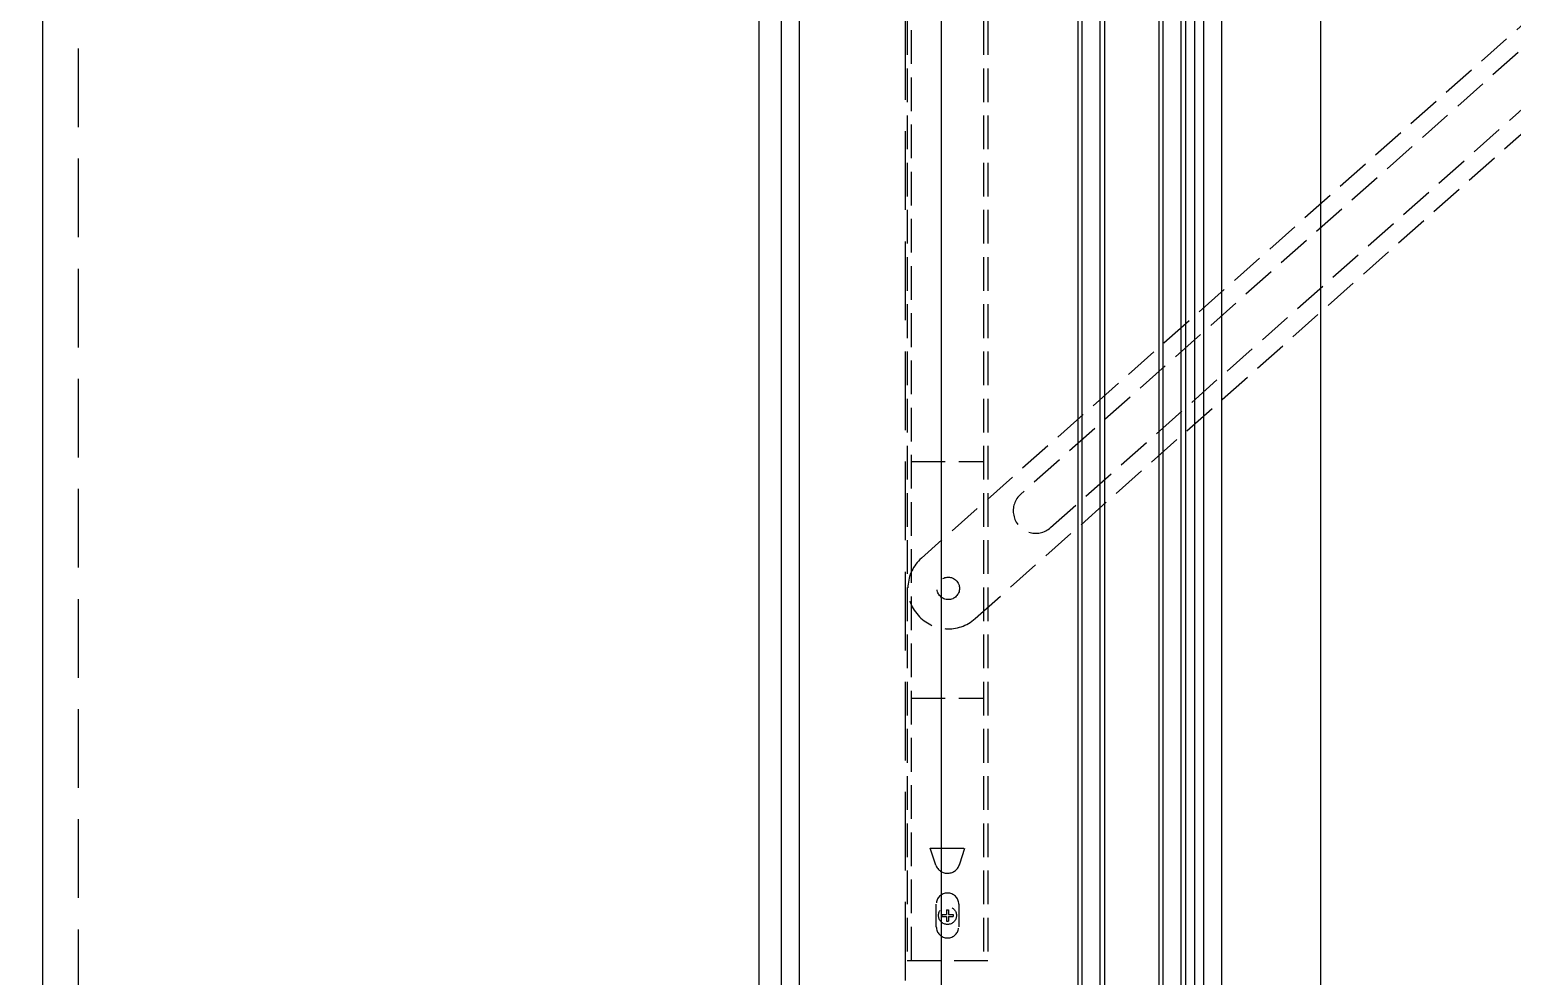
# Model space of a CAD drawing. Extents: x 220580 to 2027826, y -309201 to 71987.
# Drawn here: x 404590.9 to 404920.8, y -215425.5 to -215214.9 of the extents above; entities that cross this region are included whole.
import ezdxf

# ---------------------------------------------------------------- set-up
doc = ezdxf.new("R2010")
doc.units = 0
doc.linetypes.add('ZN-DASH', pattern=[0.35, 0.25, -0.1])
for name, color, linetype in [('!ZN1-填充-8', 8, 'Continuous'), ('!ZN1-标注-173', 173, 'Continuous'), ('!ZN3-玻璃幕墙-4', 4, 'Continuous'), ('!ZN3-铝板幕墙-3', 3, 'Continuous'), ('!ZN4-辅助材料-1', 1, 'Continuous'), ('!ZN5-钢材投影-40', 40, 'Continuous'), ('!ZN5-铝材投影-112', 112, 'Continuous'), ('!ZN6-虚线-8', 8, 'ZN-DASH'), ('4玻璃幕墙', 4, 'Continuous')]:
    doc.layers.add(name, color=color, linetype=linetype)

# ---------------------------------------------------------------- blocks, each defined once
blk = doc.blocks.new('*U261')
at = {"layer": '!ZN1-填充-8'}
for p, q in [((2.058937752735801e-06, 22.99999999999977), (511.499991186812, 23.00000000001446)), ((1.029468876367901e-06, 19.00000102946865), (511.4999901573431, 19.00000102948334)), ((1.029468876367901e-06, 4.999999091356358), (511.4999901573431, 4.999999091371048)), ((2.058937752735801e-06, 1.000000120825234), (511.499991186812, 1.000000120839925))]:
    blk.add_line(p, q, dxfattribs=at)
at = {"layer": '!ZN3-玻璃幕墙-4'}
for points in [[(511.499991186812, 24.00000000001446), (1.000002058937753, 23.99999999999977), (2.058937752735801e-06, 22.99999999999977), (2.058937752735801e-06, 18.99999999999977), (1.000002058937753, 17.99999999999977), (511.499991186812, 18.00000000001446)], [(511.4999911868125, 6.000000000014463), (1.000002058937298, 5.999999999999773), (2.058936843241099e-06, 4.999999999999773), (2.058935933746397e-06, 0.9999999999997726), (1.000002058935479, 0), (511.4999911868125, 1.628222855240412e-11)]]:
    blk.add_lwpolyline(points, dxfattribs=at)
blk = doc.blocks.new('风撑')
at = {"layer": '!ZN4-辅助材料-1', "linetype": 'ZN-DASH', "ltscale": 30}
for p, q in [((-9, 355.9999999999927), (-9, 0)), ((-8, 0), (-8, 355.9999999999927)), ((8, 355.9999999999927), (8, 0)), ((9, 355.9999999999927), (9, 0)), ((-8, 111.0076035781167), (8, 111.0076035781167)), ((-8, 58.32390508476237), (8, 58.32390508476237)), ((-3.852704278138845, 24.99999999999636), (3.852704278138845, 24.99999999999636)), ((-2.616948946972116, 21.19673616129512), (-3.852704278135207, 24.99999999999636)), ((2.705703834726592, 21.46989561817827), (3.852704278138845, 24.99999999999636)), ((-1.25, 10.24999999999636), (-1.25, 9.749999999996362)), ((-1.25, 10.24999999999636), (-0.25, 10.24999999999636)), ((-0.25, 11.24999999999636), (0.25, 11.24999999999636)), ((-0.25, 11.24999999999636), (-0.25, 10.24999999999636)), ((0.25, 11.24999999999636), (0.25, 10.24999999999636)), ((0.25, 10.24999999999636), (1.25, 10.24999999999636)), ((1.25, 10.24999999999636), (1.25, 9.749999999996362)), ((-1.25, 9.749999999996362), (-0.25, 9.749999999996362)), ((-0.25, 9.749999999996362), (-0.25, 8.749999999996362)), ((-0.25, 8.749999999996362), (0.25, 8.749999999996362)), ((0.25, 9.749999999996362), (1.25, 9.749999999996362)), ((0.25, 9.749999999996362), (0.25, 8.749999999996362)), ((-9, 0), (9, 0))]:
    blk.add_line(p, q, dxfattribs=at)
blk.add_lwpolyline([(187.2628429357355, 260.8274831980489), (-5.80060302514903, 89.52193740989605, 0.9999999999998205), (6.146004572313359, 76.05796448538604), (192.0042314519405, 240.9703063135785)], format="xyb", dxfattribs=at)
for points in [[(22.93916377495043, 96.30616944273788), (180.7668463900773, 236.3469585019957, 1), (174.1298421692527, 243.8269434600588), (16.30215955413041, 103.786154400801, 1)], [(-2.5, 12.49999999999636, -0.9999999999999999), (2.5, 12.49999999999636), (2.5, 7.499999999996362, -0.9999999999999999), (-2.5, 7.499999999996362)]]:
    blk.add_lwpolyline(points, format="xyb", close=True, dxfattribs=at)
for centre, radius in [((0.1727007735753432, 82.78995094764105), 2.5), ((0, 9.999999999996362), 2)]:
    blk.add_circle(centre, radius, dxfattribs=at)
blk.add_arc((0, 22.19803325226167), 2.801966747737565, 200.9378518764571, 344.9378518754838, dxfattribs=at)
blk = doc.blocks.new('20200306093546', base_point=(29869.44451845904, 42689.60230079947))
at = {"layer": '!ZN1-填充-8'}
h = blk.add_hatch(dxfattribs=at)
h.set_pattern_fill('ANSI36', color=256, angle=-270, style=0)
h.set_pattern_definition([(135, (29867.4444736498, 42689.10230079959), (-3.086963041617522, 0.8418990113502317), [3.96875, -0.79375, 0, -0.79375])])
edge = h.paths.add_edge_path()
edge.add_line((29867.4444736498, 42689.10230079959), (29867.44447369179, 42693.60231268449))
edge.add_arc((29867.9444736498, 42689.10230079959), 0.5, 90, 179.9999995806171, ccw=False)
edge.add_line((29867.9444736498, 42689.60230079959), (29870.9444736498, 42689.60230079959))
edge.add_arc((29870.9444736498, 42690.10230079959), 0.5, 270, 360)
edge.add_line((29871.4444736498, 42690.10230079959), (29871.4444736498, 42693.10230079959))
edge.add_arc((29871.94448594884, 42693.10228850055), 0.500012299189907, 89.99859066865429, 179.9985906686543, ccw=False)
edge.add_arc((29868.26590862396, -498209.810069502), 540903.4123828103, 89.99961034399236, 90.00008701138444)
at = {"layer": '!ZN4-辅助材料-1', "ltscale": 15}
blk.add_arc((29868.26595343297, -498209.8100695022), 540903.4123828103, 89.99961034399234, 90.00008701138442, dxfattribs=at)
blk = doc.blocks.new('A$C127fa938')
at = {"layer": '!ZN5-铝材投影-112'}
for p, q in [((-35.00030803932168, 497.4999895594046), (-35, 50.49999999997817)), ((-30.00030803952541, 497.4999895594046), (-30, 50.49999999997817)), ((-26.00032617156103, 497.4999895594046), (-26.00001813239942, 50.5000014751713)), ((62.0000085645006, 497.4999895594046), (62.0000085645006, -17.49999769869464))]:
    blk.add_line(p, q, dxfattribs=at)
blk.add_lwpolyline([(64.0000085644715, 497.4999895594046), (64.0000085644715, -17.49999769869464), (59.70003385278687, -17.49999769869464)], dxfattribs=at)
at = {"layer": '!ZN1-标注-173', "ltscale": 15, "rotation": 90}
blk.add_blockref('20200306093546', (-31.00000000005821, 1.99999999996362), dxfattribs=at)
at = {"layer": '!ZN3-玻璃幕墙-4', "rotation": 90}
blk.add_blockref('*U261', (60.00000856451516, -14.00000162740616), dxfattribs=at)
blk.add_blockref('风撑', (6.999800607998623, 116.9995466682994))
blk = doc.blocks.new('20250828132035')
at = {"layer": '!ZN5-钢材投影-40', "ltscale": 0.3}
for p, q in [((345.5350195156061, 8987.499989496311), (345.5350195156061, 8081.914782726264)), ((545.5367344894912, 8987.499989496311), (545.5367344894912, 8081.914782726264))]:
    blk.add_line(p, q, dxfattribs=at)
at = {"layer": '!ZN5-铝材投影-112'}
for p, q in [((607.936731603113, 8987.499989496311), (607.936731603113, 8081.914782726264)), ((629.9367345343344, 8987.499989496311), (629.9367345343344, 8081.914782726264))]:
    blk.add_line(p, q, dxfattribs=at)
at = {"layer": '!ZN6-虚线-8', "color": 8, "linetype": 'ZN-DASH', "ltscale": 70}
for p, q in [((353.5350195156061, 8081.914782726264), (353.5350195156061, 8987.499989496311)), ((537.5367344894912, 8987.499989496311), (537.5367344894912, 8081.914782726264))]:
    blk.add_line(p, q, dxfattribs=at)
at = {"layer": '4玻璃幕墙', "ltscale": 50}
blk.add_blockref('A$C127fa938', (539.9367259249557, 8489.999999936903), dxfattribs=at)
blk = doc.blocks.new('A$Cd368c47f')
at = {"ltscale": 30}
blk.add_blockref('20250828132035', (200.0000167153194, 1.213338691741228e-07), dxfattribs=at)

msp = doc.modelspace()

# ---------------------------------------------------------------- block references
at = {"layer": '!ZN3-铝板幕墙-3', "ltscale": 2000}
msp.add_blockref('A$Cd368c47f', (404048.1902592778, -224028.9690525695), dxfattribs=at)

doc.saveas('drawing.dxf')
